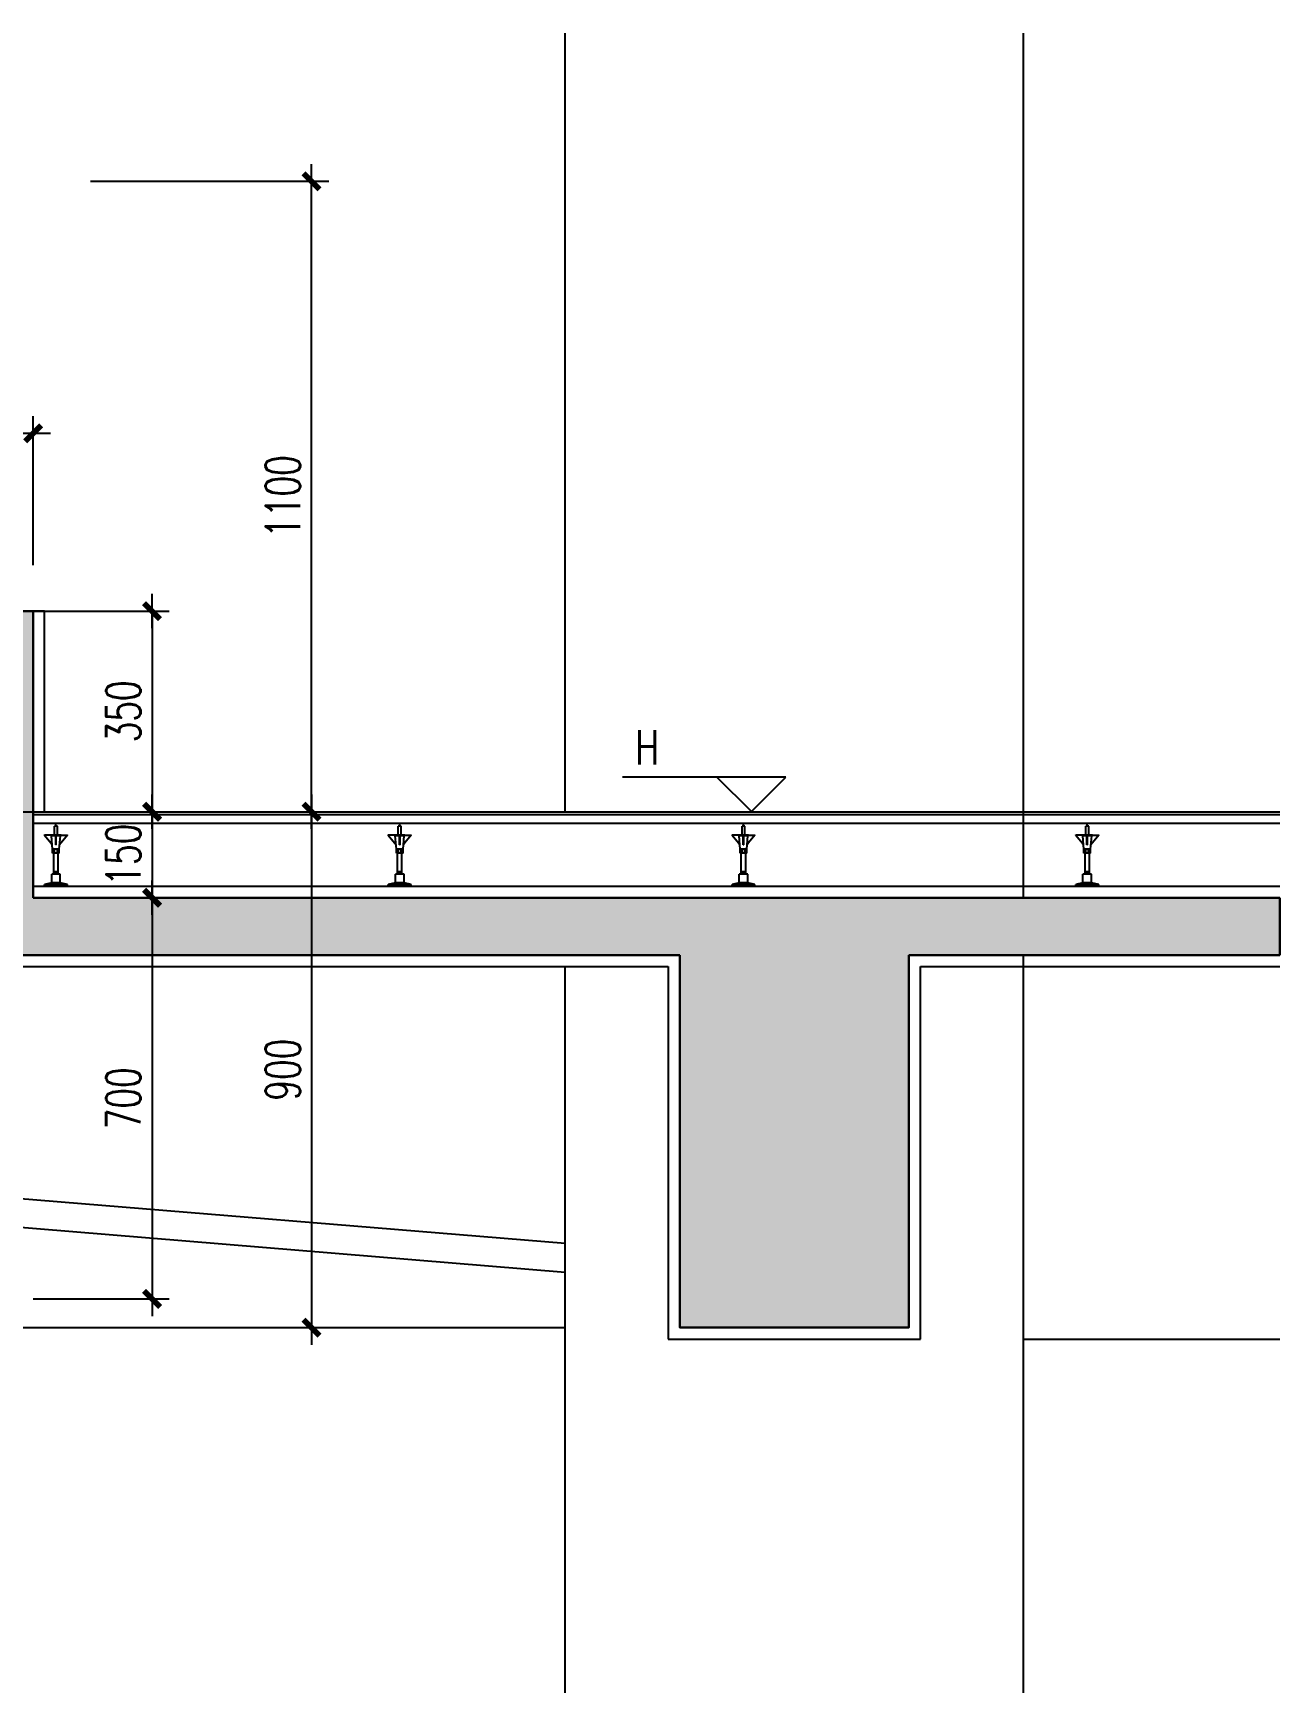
# Model space of a CAD drawing. Extents: x 1980812 to 2578970, y -669191 to 284498.
# Drawn here: x 2429900 to 2432076, y -398943 to -396048 of the extents above; entities that cross this region are included whole.
import ezdxf
from ezdxf.enums import TextEntityAlignment as Align

# ---------------------------------------------------------------- set-up
doc = ezdxf.new("R2010")
doc.units = 0
doc.header["$LTSCALE"] = 1000
doc.header["$MEASUREMENT"] = 0
doc.linetypes.add('DOTE', pattern=[2.42, 2, -0.2, 0.02, -0.2])
for name, color, linetype in [('A-SECT-MBND-FINE', 252, 'Continuous'), ('DIM_ELEV', 3, 'Continuous'), ('dote', 1, 'DOTE'), ('TEXT', 7, 'Continuous'), ('WALL', 4, 'Continuous'), ('可见看线', 63, 'Continuous'), ('建筑辅助线', 231, 'Continuous'), ('柱墙填充', 181, 'Continuous'), ('详细标注', 231, 'Continuous'), ('面层', 31, 'Continuous')]:
    doc.layers.add(name, color=color, linetype=linetype)
doc.styles.add('DIM_FONT', font='SIMPLEX', dxfattribs={"width": 0.7, "bigfont": 'GBCBIG'})
doc.styles.add('FSJ-SHX', font='txtw.shx', dxfattribs={"width": 0.75, "bigfont": 'hztxtw.shx'})
doc.dimstyles.new('DIMN20', dxfattribs={"dimscale": 0.2, "dimtxt": 300, "dimasz": 1, "dimexe": 150, "dimexo": 0, "dimgap": 100, "dimtad": 1, "dimdec": 0, "dimzin": 0, "dimdsep": 46, "dimtxsty": 'DIM_FONT', "dimblk1": '_DIMX', "dimblk2": '_DIMX', "dimsah": 1, "dimcen": 0.09, "dimclrd": 256, "dimclre": 256, "dimclrt": 7, "dimadec": 0, "dimazin": 0, "dimtfac": 1, "dimtdec": 0, "dimtix": 1, "dimtmove": 2, "dimatfit": 3, "dimldrblk": '_DIMX', "dimfxl": 150, "dimtolj": 1, "dimtzin": 0, "dimarcsym": 0})

# ---------------------------------------------------------------- blocks, each defined once
blk = doc.blocks.new('_DIMX')
blk.add_line((-150, 0), (150, 0))
at = {"const_width": 50}
blk.add_lwpolyline([(-70, -70), (70, 70)], dxfattribs=at)
blk = doc.blocks.new('*D2251')
at = {"layer": 'Defpoints', "color": 0, "transparency": 16777216}
for p in [(2430000.1, -397405.8, 0), (2430000.1, -398305.8, 0), (2430386, -398305.8)]:
    blk.add_point(p, dxfattribs=at)
at = {"layer": '详细标注', "lineweight": -2, "transparency": 16777216}
for p, q in [((2430000.1, -397405.8), (2430416, -397405.8)), ((2430386, -397406), (2430386, -398305.6)), ((2430000.1, -398305.8), (2430416, -398305.8))]:
    blk.add_line(p, q, dxfattribs=at)
at = {"layer": '详细标注', "lineweight": -2, "transparency": 16777216, "xscale": 0.2, "yscale": 0.2, "zscale": 0.2}
for p, rotation in [((2430386, -397405.8), 90), ((2430386, -398305.8), 270)]:
    blk.add_blockref('_DIMX', p, dxfattribs=dict(at, rotation=rotation))
at = {"layer": '详细标注', "color": 7, "transparency": 16777216, "insert": (2430336, -397855.8), "char_height": 60, "attachment_point": 5, "rotation": 90, "style": 'DIM_FONT'}
blk.add_mtext('\\A1;900', dxfattribs=at)
blk = doc.blocks.new('A$C573D0ACE')
at = {"layer": '建筑辅助线'}
for p, q in [((-40, 89), (-40, 90)), ((-29, 89), (-40, 89)), ((-40, 89), (-29, 75.7)), ((-11, 89), (-29, 89)), ((-29, 88), (-29, 89)), ((-11, 88), (-29, 88)), ((-25.8, 65), (-27.8, 88)), ((-22.5, 90), (-22.5, 105)), ((-17.5, 105), (-22.5, 105)), ((-20.5, 72.5), (-20.5, 88)), ((-20, 105), (-20, 110)), ((-19.5, 72.5), (-19.5, 88)), ((-17.5, 90), (-17.5, 105)), ((-14.2, 65), (-12.2, 88)), ((-11, 88), (-11, 89)), ((-11, 89), (0, 89)), ((0, 89), (-11, 75.7)), ((0, 89), (0, 90)), ((-29, 75.7), (-26.4, 72.5)), ((-14.2, 65), (-25.8, 65)), ((-25.8, 57.5), (-25.8, 65)), ((-22.4, 57.5), (-22.4, 65)), ((-19.5, 72.5), (-20.5, 72.5)), ((-17.6, 57.5), (-17.6, 65)), ((-14.2, 57.5), (-14.2, 65)), ((-11, 75.7), (-13.6, 72.5)), ((-14.2, 57.5), (-25.8, 57.5)), ((-23.8, 21), (-23.8, 57.5)), ((-16.2, 21), (-16.2, 57.5)), ((-27.5, 6), (-40, 3)), ((-40, 0), (-40, 3)), ((0, 3), (-40, 3)), ((-27.5, 6), (-27.5, 21)), ((-12.5, 21), (-27.5, 21)), ((-12.5, 6), (-27.5, 6)), ((-16.2, 25), (-23.8, 26)), ((-16.2, 24), (-23.8, 25)), ((-16.2, 23), (-23.8, 24)), ((-16.2, 22), (-23.8, 23)), ((-16.2, 21), (-23.8, 22)), ((-12.5, 6), (-12.5, 21)), ((0, 3), (-12.5, 6)), ((0, 0), (0, 3))]:
    blk.add_line(p, q, dxfattribs=at)
blk = doc.blocks.new('*D2254')
at = {"layer": 'Defpoints', "color": 0, "transparency": 16777216}
for p in [(2430000.1, -396305.8), (2430386, -396305.8), (2430000.1, -397405.8)]:
    blk.add_point(p, dxfattribs=at)
at = {"layer": '详细标注', "lineweight": -2, "transparency": 16777216}
for p, q in [((2430000.1, -396305.8), (2430416, -396305.8)), ((2430386, -397405.6), (2430386, -396306)), ((2430000.1, -397405.8), (2430416, -397405.8))]:
    blk.add_line(p, q, dxfattribs=at)
at = {"layer": '详细标注', "lineweight": -2, "transparency": 16777216, "xscale": 0.2, "yscale": 0.2, "zscale": 0.2}
for p, rotation in [((2430386, -396305.8), 90), ((2430386, -397405.8), 270)]:
    blk.add_blockref('_DIMX', p, dxfattribs=dict(at, rotation=rotation))
at = {"layer": '详细标注', "color": 7, "transparency": 16777216, "insert": (2430336, -396855.8), "char_height": 60, "attachment_point": 5, "rotation": 90, "style": 'DIM_FONT'}
blk.add_mtext('\\A1;1100', dxfattribs=at)
blk = doc.blocks.new('*D2256')
at = {"layer": 'Defpoints', "color": 0, "transparency": 16777216}
for p in [(2429900.2, -396745.5), (2429700.2, -396975.8), (2429900.2, -396975.8, 0)]:
    blk.add_point(p, dxfattribs=at)
at = {"layer": '详细标注', "lineweight": -2, "transparency": 16777216}
for p, q in [((2429700.2, -396975.8), (2429700.2, -396715.5)), ((2429900.2, -396975.8), (2429900.2, -396715.5)), ((2429700.4, -396745.5), (2429900, -396745.5))]:
    blk.add_line(p, q, dxfattribs=at)
at = {"layer": '详细标注', "lineweight": -2, "transparency": 16777216, "xscale": 0.2, "yscale": 0.2, "zscale": 0.2, "rotation": 180}
blk.add_blockref('_DIMX', (2429700.2, -396745.5), dxfattribs=at)
at = {"layer": '详细标注', "lineweight": -2, "transparency": 16777216, "xscale": 0.2, "yscale": 0.2, "zscale": 0.2}
blk.add_blockref('_DIMX', (2429900.2, -396745.5), dxfattribs=at)
at = {"layer": '详细标注', "color": 7, "transparency": 16777216, "insert": (2429800.2, -396695.5), "char_height": 60, "attachment_point": 5, "style": 'DIM_FONT'}
blk.add_mtext('\\A1;200', dxfattribs=at)
blk = doc.blocks.new('*D2656')
at = {"layer": 'Defpoints', "color": 0, "transparency": 16777216}
for p in [(2429900.2, -397055.8, 0), (2429900.2, -397405.8, 0), (2430107.7, -397405.8)]:
    blk.add_point(p, dxfattribs=at)
at = {"layer": '详细标注', "lineweight": -2, "transparency": 16777216}
for p, q in [((2429900.2, -397055.8), (2430137.7, -397055.8)), ((2430107.7, -397056), (2430107.7, -397405.6)), ((2429900.2, -397405.8), (2430137.7, -397405.8))]:
    blk.add_line(p, q, dxfattribs=at)
at = {"layer": '详细标注', "lineweight": -2, "transparency": 16777216, "xscale": 0.2, "yscale": 0.2, "zscale": 0.2}
for p, rotation in [((2430107.7, -397055.8), 90), ((2430107.7, -397405.8), 270)]:
    blk.add_blockref('_DIMX', p, dxfattribs=dict(at, rotation=rotation))
at = {"layer": '详细标注', "color": 7, "transparency": 16777216, "insert": (2430057.7, -397230.8), "char_height": 60, "attachment_point": 5, "rotation": 90, "style": 'DIM_FONT'}
blk.add_mtext('\\A1;350', dxfattribs=at)
blk = doc.blocks.new('*D2222')
at = {"layer": 'Defpoints', "color": 0, "transparency": 16777216}
for p in [(2429930.2, -397405.8, 0), (2429930.2, -397555.8, 0), (2430107.7, -397555.8)]:
    blk.add_point(p, dxfattribs=at)
at = {"layer": '详细标注', "linetype": 'ByBlock', "lineweight": -2, "transparency": 16777216}
for p, q in [((2429930.2, -397405.8), (2430137.7, -397405.8)), ((2429930.2, -397555.8), (2430137.7, -397555.8))]:
    blk.add_line(p, q, dxfattribs=at)
at = {"layer": '详细标注', "lineweight": -2, "transparency": 16777216}
blk.add_line((2430107.7, -397406), (2430107.7, -397555.6), dxfattribs=at)
at = {"layer": '详细标注', "lineweight": -2, "transparency": 16777216, "xscale": 0.2, "yscale": 0.2, "zscale": 0.2}
for p, rotation in [((2430107.7, -397405.8), 90), ((2430107.7, -397555.8), 270)]:
    blk.add_blockref('_DIMX', p, dxfattribs=dict(at, rotation=rotation))
at = {"layer": '详细标注', "color": 7, "transparency": 16777216, "insert": (2430057.7, -397480.8), "char_height": 60, "attachment_point": 5, "rotation": 90, "style": 'DIM_FONT'}
blk.add_mtext('\\A1;150', dxfattribs=at)
blk = doc.blocks.new('*D2648')
at = {"layer": 'Defpoints', "color": 0, "transparency": 16777216}
for p in [(2429900.2, -397555.8), (2429900.2, -398255.8, 0), (2430107.7, -398255.8, 0)]:
    blk.add_point(p, dxfattribs=at)
at = {"layer": '详细标注', "linetype": 'ByBlock', "lineweight": -2, "transparency": 16777216}
for p, q in [((2429900.2, -397555.8, 0), (2430137.7, -397555.8, 0)), ((2429900.2, -398255.8, 0), (2430137.7, -398255.8, 0))]:
    blk.add_line(p, q, dxfattribs=at)
at = {"layer": '详细标注', "lineweight": -2, "transparency": 16777216}
blk.add_line((2430107.7, -397556, 0), (2430107.7, -398255.6, 0), dxfattribs=at)
at = {"layer": '详细标注', "lineweight": -2, "transparency": 16777216, "xscale": 0.2, "yscale": 0.2, "zscale": 0.2}
for p, rotation in [((2430107.7, -397555.8, 0), 90), ((2430107.7, -398255.8, 0), 270)]:
    blk.add_blockref('_DIMX', p, dxfattribs=dict(at, rotation=rotation))
at = {"layer": '详细标注', "color": 7, "transparency": 16777216, "insert": (2430057.7, -397905.8, 0), "char_height": 60, "attachment_point": 5, "rotation": 90, "style": 'DIM_FONT'}
blk.add_mtext('\\A1;700', dxfattribs=at)

msp = doc.modelspace()

# ---------------------------------------------------------------- hatches: boundary and pattern name
at = {"layer": '柱墙填充'}
h = msp.add_hatch(dxfattribs=at)
h.set_pattern_fill('钢筋混凝土', color=256, scale=20)
h.set_pattern_definition([(45, (-20463.054, 15232.77), (-35.3553391, 35.3553391), []), (50, (-20463.05, 15232.77), (143.4520365, -12.550427), [15, -165]), (355, (-20463.05, 15232.77), (-27.750267, 150.438427), [12, -132]), (100.4514, (-20451.1, 15231.72), (115.701876, 137.8879084), [12.748038, -140.228422]), (46.1842, (-20463.05, 15272.77), (213.44821, -33.103803), [22.5, -247.5]), (96.6356, (-20445.27, 15270), (186.932541, 194.823574), [19.122058, -210.3426]), (351.1842, (-20463.05, 15272.77), (186.93239, 194.82372), [18, -198]), (21, (-20443.05, 15262.77), (119.3814104, -80.523778), [15, -165]), (326, (-20443.05, 15262.77), (48.663066, 145.030009), [12, -132]), (71.4514, (-20433.1, 15256.06), (168.044526, 64.506099), [12.748038, -140.228422]), (37.5, (-20463.054, 15232.77), (2.4319711, 66.5787708), [0, -130.4, 0, -134, 0, -132.5]), (7.5, (-20463.054, 15232.77), (52.6139075, 78.8823424), [0, -76.4, 0, -127.4, 0, -50.5]), (327.5, (-20507.654, 15232.77), (106.7644872, -4.5109743), [0, -50, 0, -156, 0, -207]), (317.5, (-20527.65, 15232.77), (116.637234, 20.0209965), [0, -65, 0, -103.6, 0, -147])])
h.paths.add_polyline_path([(2428430.2, -397055.9), (2428430.2, -398305.8), (2428580.2, -398305.8), (2428580.2, -397855.8), (2429030.2, -397855.8), (2429030.2, -398305.8), (2429280.2, -398305.8), (2429280.2, -397655.8), (2431028.7, -397655.8), (2431028.7, -398305.8), (2431428.7, -398305.8), (2431428.7, -397655.8), (2432076.1, -397655.8), (2432076.1, -397555.8), (2429900.2, -397555.8), (2429900.2, -397055.8), (2429700.2, -397055.8), (2429700.2, -397555.8), (2429150.2, -397555.8), (2429150.2, -396905.8), (2429030.2, -396905.8), (2429030.2, -397755.8), (2428530.2, -397755.8), (2428530.2, -397055.8)])

# ---------------------------------------------------------------- linework, layer by layer
at = {"layer": 'A-SECT-MBND-FINE'}
msp.add_line((2431028.7, -398305.8, 0), (2431428.7, -398305.8, 0), dxfattribs=at)
at = {"layer": 'DIM_ELEV'}
for p, q in [((2431213.7, -397345.6), (2430928.6, -397345.6)), ((2431153.7, -397405.6), (2431093.7, -397345.6)), ((2431153.7, -397405.6), (2431213.7, -397345.6))]:
    msp.add_line(p, q, dxfattribs=at)
at = {"layer": 'dote', "linetype": 'DOTE', "ltscale": 0.5}
msp.add_line((2427735.5, -397405.8), (2432076.1, -397405.8, 0), dxfattribs=at)
at = {"layer": 'WALL'}
for p, q in [((2429700.2, -397055.8), (2429900.2, -397055.8)), ((2429900.2, -397055.8), (2429700.2, -397055.8)), ((2429900.2, -397055.8, 0), (2429900.2, -397555.8, 0)), ((2429900.2, -397555.8), (2429900.2, -397055.8)), ((2429900.2, -397055.8), (2429900.2, -397555.8)), ((2429900.2, -397555.8, 0), (2432076.1, -397555.8, 0)), ((2432076.1, -397555.8), (2429900.2, -397555.8)), ((2429900.2, -397555.8), (2432076.1, -397555.8)), ((2432076.1, -397655.8), (2432076.1, -397555.8)), ((2432076.1, -397555.8), (2432076.1, -397655.8)), ((2429280.2, -397655.8, 0), (2431028.7, -397655.8)), ((2429280.2, -397655.8), (2431028.7, -397655.8)), ((2431028.7, -397655.8), (2429280.2, -397655.8)), ((2431028.7, -397655.8), (2431028.7, -398305.8)), ((2431028.7, -398305.8), (2431028.7, -397655.8)), ((2431428.7, -397655.8), (2432076.1, -397655.8)), ((2431428.7, -398305.8), (2431428.7, -397655.8)), ((2431428.7, -397655.8), (2432076.1, -397655.8)), ((2432076.1, -397655.8), (2431428.7, -397655.8)), ((2431428.7, -397655.8), (2431428.7, -398305.8)), ((2431028.7, -398305.8), (2431428.7, -398305.8)), ((2431428.7, -398305.8), (2431028.7, -398305.8))]:
    msp.add_line(p, q, dxfattribs=at)
msp.add_lwpolyline([(2431028.7, -397655.8), (2431028.7, -398305.8), (2431428.7, -398305.8), (2431428.7, -397655.8)], dxfattribs=at)
at = {"layer": '可见看线'}
for p, q in [((2430828.7, -397405.8), (2430828.7, -396047.5)), ((2431628.7, -397555.8), (2431628.7, -396047.5)), ((2430828.7, -398942.9), (2430828.7, -397675.8)), ((2431628.7, -398942.9), (2431628.7, -397655.8)), ((2429280.2, -398305.8, 0), (2430828.7, -398305.8, 0)), ((2431628.7, -398325.8, 0), (2432076.1, -398325.8, 0))]:
    msp.add_line(p, q, dxfattribs=at)
at = {"layer": '面层'}
for p, q in [((2429900.2, -397405.8, 0), (2432076.1, -397405.8, 0)), ((2429900.2, -397410.8, 0), (2432076.1, -397410.8, 0)), ((2429900.2, -397425.8, 0), (2432076.1, -397425.8, 0)), ((2429900.2, -397535.8, 0), (2432076.1, -397535.8, 0)), ((2429280.2, -397675.8), (2431008.7, -397675.8)), ((2431008.7, -397675.8), (2431008.7, -398325.8)), ((2431448.7, -398325.8), (2431448.7, -397675.8)), ((2431448.7, -397675.8), (2432076.1, -397675.8)), ((2428852, -397996.3), (2430828.7, -398158.7)), ((2428848.7, -398046.2, 0), (2430828.7, -398208.8, 0)), ((2431008.7, -398325.8), (2431448.7, -398325.8))]:
    msp.add_line(p, q, dxfattribs=at)
at = {"layer": '面层', "elevation": 0}
msp.add_lwpolyline([(2429920.2, -397405.8), (2429920.2, -397055.8), (2429900.2, -397055.8)], dxfattribs=at)

# ---------------------------------------------------------------- block references
at = {"layer": '面层'}
for p in [(2429960, -397535.8, 0), (2430560, -397535.8, 0), (2431160, -397535.8, 0), (2431760, -397535.8, 0)]:
    msp.add_blockref('A$C573D0ACE', p, dxfattribs=at)

# ---------------------------------------------------------------- texts
at = {"layer": 'TEXT', "style": 'FSJ-SHX', "width": 0.75}
msp.add_text('H', height=60, dxfattribs=at).set_placement((2430972, -397293.2, 0), align=Align.MIDDLE)

# ---------------------------------------------------------------- dimensions: what is measured, and where the dimension line sits
at = {"layer": '详细标注'}
for base, p1, p2, picture, middle in [((2430386, -396305.8), (2430000.1, -397405.8), (2430000.1, -396305.8), '*D2254', (2430336, -396855.8)), ((2430107.7, -397405.8), (2429900.2, -397055.8, 0), (2429900.2, -397405.8, 0), '*D2656', (2430057.7, -397230.8)), ((2430386, -398305.8), (2430000.1, -397405.8, 0), (2430000.1, -398305.8, 0), '*D2251', (2430336, -397855.8))]:
    dim = msp.add_linear_dim(base=base, p1=p1, p2=p2, angle=90, dimstyle='DIMN20', dxfattribs=at)
    dim.commit()
    dim.dimension.update_dxf_attribs({"geometry": picture, "text_midpoint": middle})
dim = msp.add_linear_dim(base=(2429900.2, -396745.5), p1=(2429700.2, -396975.8), p2=(2429900.2, -396975.8, 0), dimstyle='DIMN20', dxfattribs=at)
dim.commit()
dim.dimension.update_dxf_attribs({"geometry": '*D2256', "text_midpoint": (2429800.2, -396695.5)})
for base, p1, p2, picture, middle in [((2430107.7, -397555.8), (2429930.2, -397405.8, 0), (2429930.2, -397555.8, 0), '*D2222', (2430057.7, -397480.8)), ((2430107.7, -398255.8, 0), (2429900.2, -397555.8), (2429900.2, -398255.8, 0), '*D2648', (2430057.7, -397905.8, 0))]:
    dim = msp.add_linear_dim(base=base, p1=p1, p2=p2, angle=90, dimstyle='DIMN20', override={"dimfxl": 250, "dimarcsym": 1}, dxfattribs=at)
    dim.commit()
    dim.dimension.update_dxf_attribs({"geometry": picture, "text_midpoint": middle})

doc.saveas('drawing.dxf')
